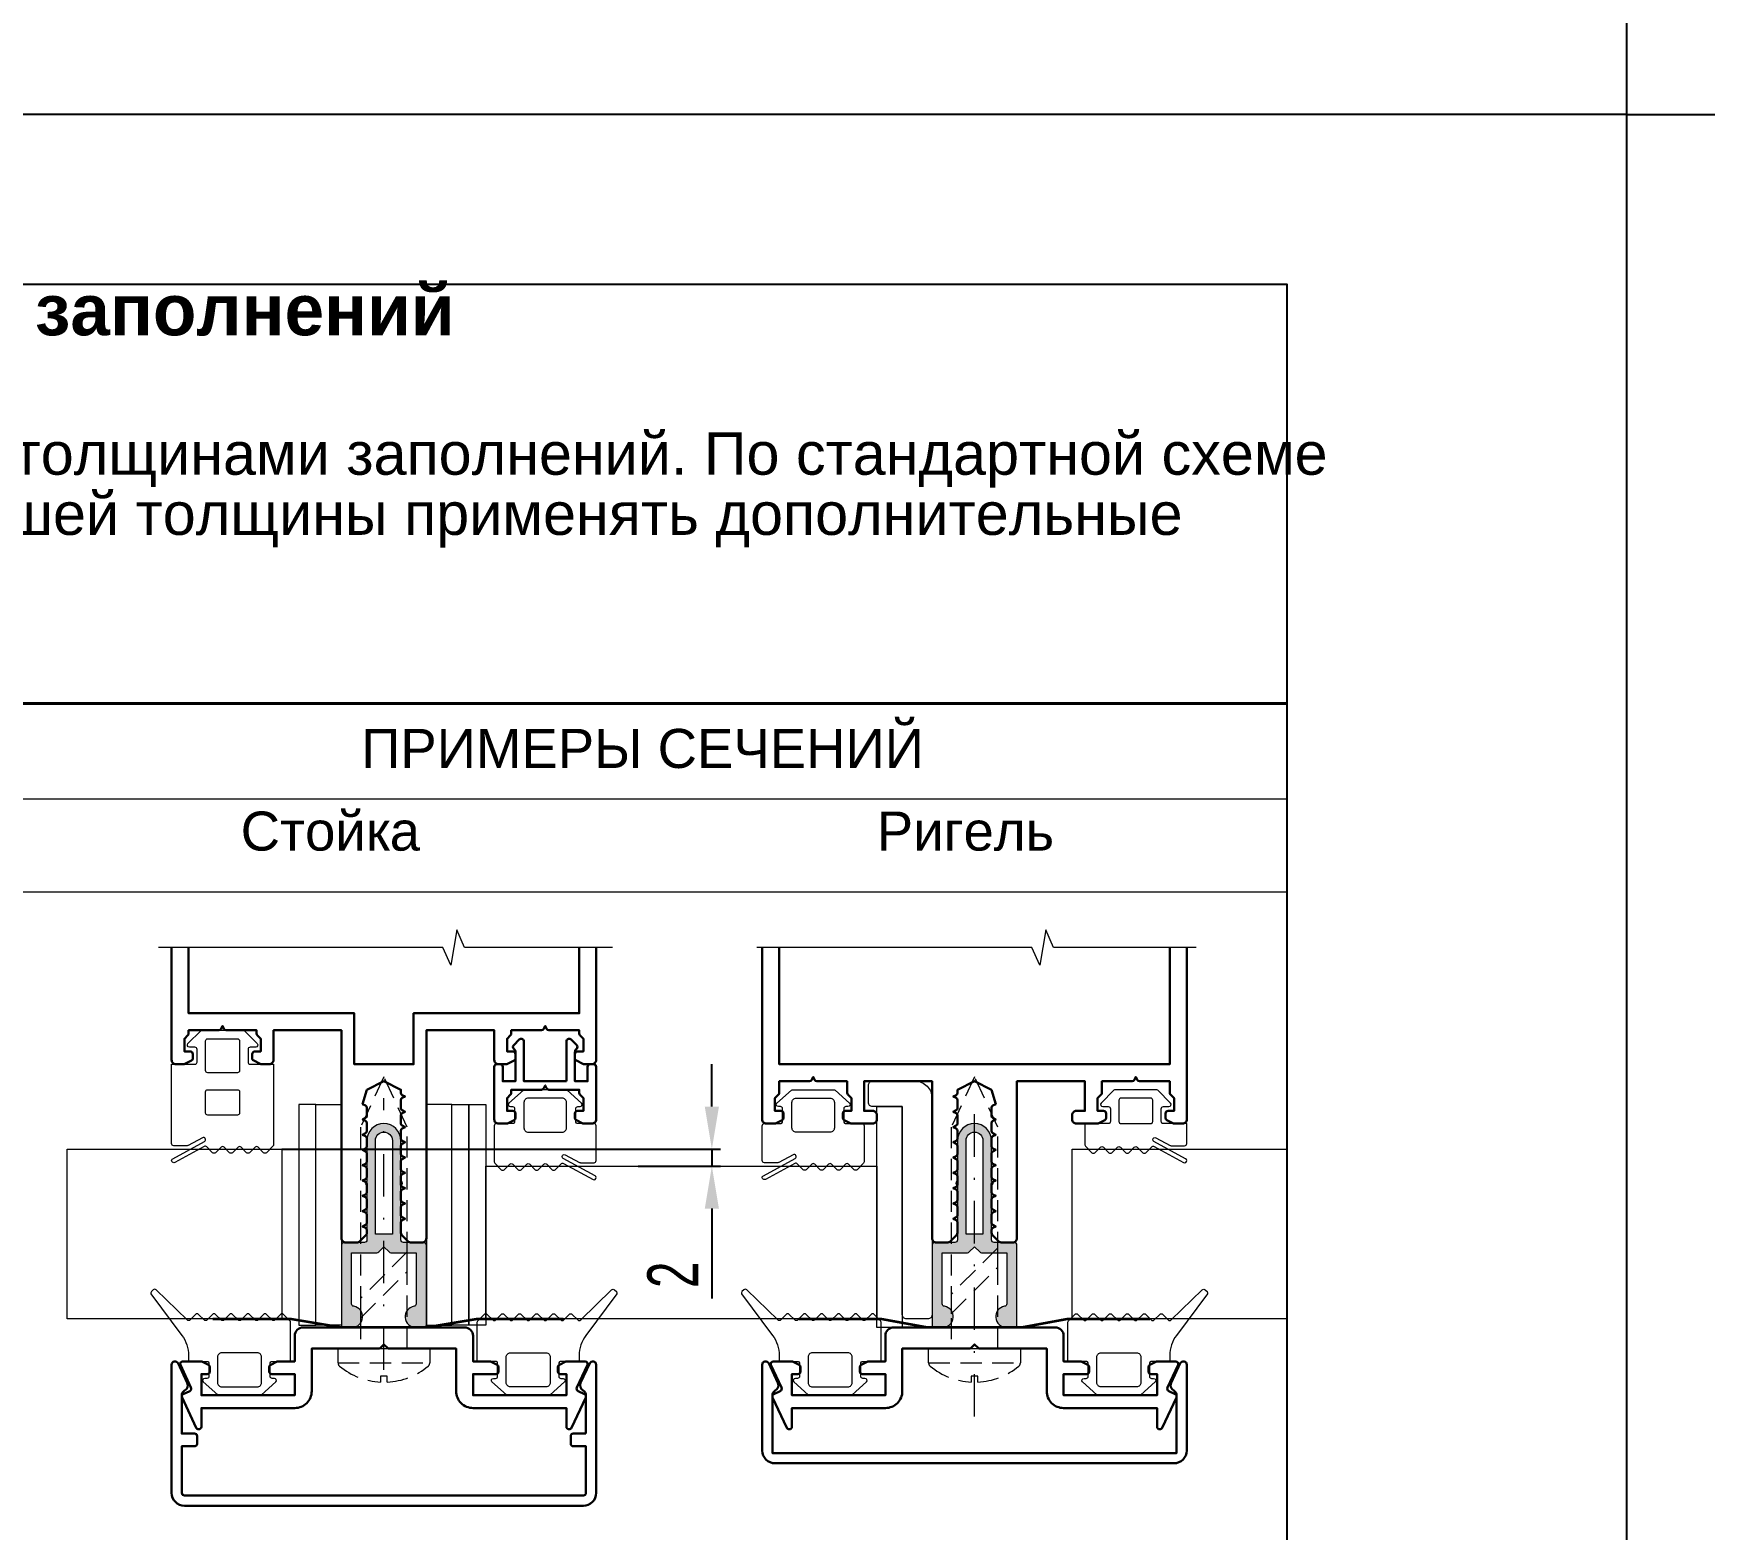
# Model space of a CAD drawing. Extents: x -37 to 8820, y -336 to 478.
# Drawn here: x 6626.2 to 6724.6, y 213.7 to 301.8 of the extents above; entities that cross this region are included whole.
import ezdxf

# ---------------------------------------------------------------- set-up
doc = ezdxf.new("R2010")
doc.units = 0
doc.header["$LTSCALE"] = 5
doc.linetypes.add('DASHDOT', pattern=[1, 0.5, -0.25, 0, -0.25])
doc.linetypes.add('HIDDEN', pattern=[0.375, 0.25, -0.125])
doc.layers.get('0').update_dxf_attribs({"linetype": 'CONTINUOUS', "lineweight": 30})
doc.layers.get('DEFPOINTS').update_dxf_attribs({"linetype": 'CONTINUOUS'})
for name, color, linetype, lineweight in [('1', 6, 'DASHDOT', 13), ('2', 3, 'HIDDEN', 13), ('Dimentions', 5, 'CONTINUOUS', 15), ('Glass', 5, 'CONTINUOUS', 20), ('Ал подклад', 7, 'CONTINUOUS', 20), ('Герлен', 7, 'CONTINUOUS', 60), ('Зигзаг', 1, 'CONTINUOUS', 15), ('Подкладки', 1, 'CONTINUOUS', 20), ('Рамки', 1, 'CONTINUOUS', 15), ('Текстовый', 7, 'CONTINUOUS', 9), ('Уплотнители', 1, 'CONTINUOUS', 20), ('Штриховка', 1, 'CONTINUOUS', 5)]:
    doc.layers.add(name, color=color, linetype=linetype, lineweight=lineweight)
doc.layers.add('Скрытые', color=14, linetype='CONTINUOUS', plot=False)
doc.styles.add('3', font='RUSS.SHX', dxfattribs={"width": 0.7, "height": 3})
doc.styles.add('Каталожный', font='arial.ttf', dxfattribs={"height": 2.5})
doc.dimstyles.new('MX1_6', dxfattribs={"dimtxt": 3, "dimasz": 2.5, "dimexe": 0.5, "dimexo": 0, "dimgap": 0.8, "dimtad": 1, "dimlfac": 1.6, "dimdsep": 46, "dimtxsty": '3', "dimcen": 0, "dimclrd": 256, "dimclre": 256, "dimclrt": 256, "dimaunit": 1, "dimadec": 0, "dimazin": 0, "dimtfac": 1, "dimtmove": 0, "dimatfit": 1, "dimfxl": 1, "dimtvp": 1, "dimtolj": 1, "dimtzin": 0, "dimarcsym": 0})

# ---------------------------------------------------------------- blocks, each defined once
blk = doc.blocks.new('*D1197')
at = {"layer": 'DEFPOINTS', "color": 0, "linetype": 'Continuous', "transparency": 16777216}
for p in [(6640.812, 236.075), (6661.783, 235.075), (6666.125, 235.075)]:
    blk.add_point(p, dxfattribs=at)
at = {"layer": 'Dimentions', "linetype": 'Continuous', "lineweight": -2, "transparency": 16777216}
for p, q in [((6666.125, 238.575), (6666.125, 241.075)), ((6640.812, 236.075), (6666.625, 236.075)), ((6666.125, 236.075), (6666.125, 235.075)), ((6661.783, 235.075), (6666.625, 235.075)), ((6666.125, 232.575), (6666.125, 227.275))]:
    blk.add_line(p, q, dxfattribs=at)
at = {"layer": 'Dimentions', "linetype": 'Continuous', "transparency": 16777216}
for points in [[(6665.709, 238.575), (6666.542, 238.575), (6666.125, 236.075)], [(6665.709, 232.575), (6666.542, 232.575), (6666.125, 235.075)]]:
    blk.add_solid(points, dxfattribs=at)
at = {"layer": 'Dimentions', "linetype": 'Continuous', "transparency": 16777216, "insert": (6663.825, 228.675), "char_height": 3, "attachment_point": 5, "rotation": 90, "style": '3'}
blk.add_mtext('\\A1;2', dxfattribs=at)

msp = doc.modelspace()

# ---------------------------------------------------------------- hatches: boundary and pattern name
at = {"layer": 'Штриховка'}
h = msp.add_hatch(color=256, dxfattribs=at)
h.dxf.hatch_style = 1
edge = h.paths.add_edge_path()
edge.add_arc((6648.6869, 226.2003), 0.625, 99.281799, 270)
edge.add_line((6648.6869, 225.5753), (6649.1619, 225.5753))
edge.add_arc((6649.1619, 225.7253), 0.15, 270, 360)
edge.add_line((6649.3119, 225.7253), (6649.3119, 230.4253))
edge.add_arc((6649.1619, 230.4253), 0.15, 0, 90)
edge.add_line((6649.1619, 230.5753), (6647.9619, 230.5753))
edge.add_arc((6647.9619, 230.7253), 0.15, 180, 270, ccw=False)
edge.add_line((6647.8119, 230.7253), (6647.8119, 233.9753))
edge.add_arc((6647.8119, 234.0753), 0.1, 270, 450)
edge.add_line((6647.8119, 234.1753), (6647.8119, 236.5753))
edge.add_arc((6646.8119, 236.5753), 1, 0, 180)
edge.add_line((6645.8119, 236.5753), (6645.8119, 234.1753))
edge.add_arc((6645.8119, 234.0753), 0.1, 90, 270)
edge.add_line((6645.8119, 233.9753), (6645.8119, 230.7253))
edge.add_arc((6645.6619, 230.7253), 0.15, -90, 0, ccw=False)
edge.add_line((6645.6619, 230.5753), (6644.4619, 230.5753))
edge.add_arc((6644.4619, 230.4253), 0.15, 90, 180)
edge.add_line((6644.3119, 230.4253), (6644.3119, 225.7253))
edge.add_arc((6644.4619, 225.7253), 0.15, 180, 270)
edge.add_line((6644.4619, 225.5753), (6644.9369, 225.5753))
edge.add_arc((6644.9369, 226.2003), 0.625, 270, 440.718201)
edge.add_arc((6645.0619, 226.9652), 0.15, 180, 260.718201, ccw=False)
edge.add_line((6644.9119, 226.9652), (6644.9119, 229.9753))
edge.add_line((6644.9119, 229.9753), (6646.3998, 229.9753))
edge.add_arc((6646.3998, 230.1253), 0.15, 270, 315)
edge.add_line((6646.5059, 230.0193), (6646.8119, 230.3253))
edge.add_line((6646.8119, 230.3253), (6647.118, 230.0193))
edge.add_arc((6647.2241, 230.1253), 0.15, 225, 270)
edge.add_line((6647.2241, 229.9753), (6648.7119, 229.9753))
edge.add_line((6648.7119, 229.9753), (6648.7119, 226.9652))
edge.add_arc((6648.5619, 226.9652), 0.15, -80.718201, 0, ccw=False)
edge = h.paths.add_edge_path(flags=16)
edge.add_line((6646.3119, 231.0753), (6646.3119, 236.5753))
edge.add_arc((6646.8119, 236.5753), 0.5, 0, 180, ccw=False)
edge.add_line((6647.3119, 236.5753), (6647.3119, 231.0753))
edge.add_line((6647.3119, 231.0753), (6646.3119, 231.0753))
h = msp.add_hatch(color=256, dxfattribs=at)
h.dxf.hatch_style = 1
edge = h.paths.add_edge_path(flags=16)
edge.add_line((6681.0919, 231.0753), (6681.0919, 236.5753))
edge.add_arc((6681.5919, 236.5753), 0.5, 0, 180, ccw=False)
edge.add_line((6682.0919, 236.5753), (6682.0919, 231.0753))
edge.add_line((6682.0919, 231.0753), (6681.0919, 231.0753))
edge = h.paths.add_edge_path()
edge.add_arc((6683.4669, 226.2003), 0.625, 99.281799, 270)
edge.add_line((6683.4669, 225.5753), (6683.9419, 225.5753))
edge.add_arc((6683.9419, 225.7253), 0.15, 270, 360)
edge.add_line((6684.0919, 225.7253), (6684.0919, 230.4253))
edge.add_arc((6683.9419, 230.4253), 0.15, 360, 450)
edge.add_line((6683.9419, 230.5753), (6682.7419, 230.5753))
edge.add_arc((6682.7419, 230.7253), 0.15, 180, 270, ccw=False)
edge.add_line((6682.5919, 230.7253), (6682.5919, 233.9753))
edge.add_arc((6682.5919, 234.0753), 0.1, 270, 450)
edge.add_line((6682.5919, 234.1753), (6682.5919, 236.5753))
edge.add_arc((6681.5919, 236.5753), 1, 0, 180)
edge.add_line((6680.5919, 236.5753), (6680.5919, 234.1753))
edge.add_arc((6680.5919, 234.0753), 0.1, 90, 270)
edge.add_line((6680.5919, 233.9753), (6680.5919, 230.7253))
edge.add_arc((6680.4419, 230.7253), 0.15, -90, 0, ccw=False)
edge.add_line((6680.4419, 230.5753), (6679.2419, 230.5753))
edge.add_arc((6679.2419, 230.4253), 0.15, 90, 180)
edge.add_line((6679.0919, 230.4253), (6679.0919, 225.7253))
edge.add_arc((6679.2419, 225.7253), 0.15, 180, 270)
edge.add_line((6679.2419, 225.5753), (6679.7169, 225.5753))
edge.add_arc((6679.7169, 226.2003), 0.625, 270, 440.718201)
edge.add_arc((6679.8419, 226.9652), 0.15, 180, 260.718201, ccw=False)
edge.add_line((6679.6919, 226.9652), (6679.6919, 229.9753))
edge.add_line((6679.6919, 229.9753), (6681.1798, 229.9753))
edge.add_arc((6681.1798, 230.1253), 0.15, 270, 315)
edge.add_line((6681.2858, 230.0193), (6681.5919, 230.3253))
edge.add_line((6681.5919, 230.3253), (6681.898, 230.0193))
edge.add_arc((6682.004, 230.1253), 0.15, 225, 270)
edge.add_line((6682.004, 229.9753), (6683.4919, 229.9753))
edge.add_line((6683.4919, 229.9753), (6683.4919, 226.9652))
edge.add_arc((6683.3419, 226.9652), 0.15, -80.718201, 0, ccw=False)

# ---------------------------------------------------------------- linework, layer by layer
for points in [[(6634.3119, 247.9399), (6634.3119, 241.3253, 0.4142136), (6634.5619, 241.0753), (6635.0265, 241.0753, 0.1164338), (6635.0936, 241.0912), (6635.479, 241.2839, 0.284079), (6635.5619, 241.418), (6635.5619, 241.6753, 0.4142136), (6635.4119, 241.8253), (6635.0619, 241.8253), (6635.0619, 242.5753), (6635.268, 242.7814, 0.1989124), (6635.3119, 242.8875), (6635.3119, 243.0753), (6637.0942, 243.0753, 0.284079), (6637.2284, 243.1582), (6637.3119, 243.3253), (6637.3955, 243.1582, 0.284079), (6637.5296, 243.0753), (6639.3119, 243.0753), (6639.3119, 242.8875, 0.1989124), (6639.3559, 242.7814), (6639.5619, 242.5753), (6639.5619, 241.8253), (6639.2119, 241.8253, 0.4142136), (6639.0619, 241.6753), (6639.0619, 241.418, 0.284079), (6639.1448, 241.2839), (6639.5303, 241.0912, 0.1164338), (6639.5973, 241.0753), (6640.0619, 241.0753, 0.4142136), (6640.3119, 241.3253), (6640.3119, 243.0753), (6644.3119, 243.0753), (6644.3119, 230.8253, 0.4142136), (6644.5619, 230.5753), (6645.2498, 230.5753, 0.1989124), (6645.3559, 230.6193), (6645.768, 231.0314, 0.1989124), (6645.8119, 231.1375), (6645.8119, 231.3076, 0.284079), (6645.729, 231.4418), (6645.5619, 231.5253), (6645.729, 231.6089, 0.284079), (6645.8119, 231.743), (6645.8119, 232.2076, 0.284079), (6645.729, 232.3418), (6645.5619, 232.4253), (6645.729, 232.5089, 0.284079), (6645.8119, 232.643), (6645.8119, 233.1076, 0.284079), (6645.729, 233.2418), (6645.5619, 233.3253), (6645.729, 233.4089, 0.284079), (6645.8119, 233.543), (6645.8119, 234.0076, 0.284079), (6645.729, 234.1418), (6645.5619, 234.2253), (6645.729, 234.3089, 0.284079), (6645.8119, 234.443), (6645.8119, 234.9076, 0.284079), (6645.729, 235.0418), (6645.5619, 235.1253), (6645.729, 235.2089, 0.284079), (6645.8119, 235.343), (6645.8119, 235.8076, 0.284079), (6645.729, 235.9418), (6645.5619, 236.0253), (6645.729, 236.1089, 0.284079), (6645.8119, 236.243), (6645.8119, 236.7076, 0.284079), (6645.729, 236.8418), (6645.5619, 236.9253), (6645.729, 237.0089, 0.284079), (6645.8119, 237.143), (6645.8119, 237.6076, 0.284079), (6645.729, 237.7418), (6645.5619, 237.8253), (6645.729, 237.9089, 0.284079), (6645.8119, 238.043), (6645.8119, 238.5076, 0.284079), (6645.729, 238.6418), (6645.5619, 238.7253), (6645.8119, 239.5753), (6646.8119, 240.0753), (6647.8119, 239.5753), (6647.8119, 239.393, 0.284079), (6647.8948, 239.2589), (6648.0619, 239.1753), (6647.8948, 239.0918, 0.284079), (6647.8119, 238.9576), (6647.8119, 238.493, 0.284079), (6647.8948, 238.3589), (6648.0619, 238.2753), (6647.8948, 238.1918, 0.284079), (6647.8119, 238.0576), (6647.8119, 237.593, 0.284079), (6647.8948, 237.4589), (6648.0619, 237.3753), (6647.8948, 237.2918, 0.284079), (6647.8119, 237.1576), (6647.8119, 236.693, 0.284079), (6647.8948, 236.5589), (6648.0619, 236.4753), (6647.8948, 236.3918, 0.284079), (6647.8119, 236.2576), (6647.8119, 235.793, 0.284079), (6647.8948, 235.6589), (6648.0619, 235.5753), (6647.8948, 235.4918, 0.284079), (6647.8119, 235.3576), (6647.8119, 234.893, 0.284079), (6647.8948, 234.7589), (6648.0619, 234.6753), (6647.8948, 234.5918, 0.284079), (6647.8119, 234.4576), (6647.8119, 233.993, 0.284079), (6647.8948, 233.8589), (6648.0619, 233.7753), (6647.8948, 233.6918, 0.284079), (6647.8119, 233.5576), (6647.8119, 233.093, 0.284079), (6647.8948, 232.9589), (6648.0619, 232.8753), (6647.8948, 232.7918, 0.284079), (6647.8119, 232.6576), (6647.8119, 232.193, 0.284079), (6647.8948, 232.0589), (6648.0619, 231.9753), (6647.8948, 231.8918, 0.284079), (6647.8119, 231.7576), (6647.8119, 231.1375, 0.1989124), (6647.8559, 231.0314), (6648.268, 230.6193, 0.1989124), (6648.3741, 230.5753), (6649.0619, 230.5753, 0.4142136), (6649.3119, 230.8253), (6649.3119, 243.0753), (6653.3119, 243.0753), (6653.3119, 241.3253, 0.4142136), (6653.5619, 241.0753), (6654.0265, 241.0753, 0.1164338), (6654.0936, 241.0912), (6654.479, 241.2839, 0.284079), (6654.5619, 241.418), (6654.5619, 241.6753, 0.4142136), (6654.4119, 241.8253), (6654.0619, 241.8253), (6654.0619, 242.5753), (6654.268, 242.7814, 0.1989124), (6654.3119, 242.8875), (6654.3119, 243.0753), (6656.0942, 243.0753, 0.284079), (6656.2284, 243.1582), (6656.3119, 243.3253), (6656.3955, 243.1582, 0.284079), (6656.5296, 243.0753), (6658.3119, 243.0753), (6658.3119, 242.8875, 0.1989124), (6658.3559, 242.7814), (6658.5619, 242.5753), (6658.5619, 241.8253), (6658.2119, 241.8253, 0.4142136), (6658.0619, 241.6753), (6658.0619, 241.418, 0.284079), (6658.1448, 241.2839), (6658.5303, 241.0912, 0.1164338), (6658.5973, 241.0753), (6659.0619, 241.0753, 0.4142136), (6659.3119, 241.3253), (6659.3119, 247.9399)], [(6694.0919, 247.9399), (6694.0919, 237.8253, -0.4142136), (6693.8419, 237.5753), (6693.3773, 237.5753, -0.1164338), (6693.3102, 237.5912), (6692.9248, 237.7839, -0.284079), (6692.8419, 237.918), (6692.8419, 238.1753, -0.4142136), (6692.9919, 238.3253), (6693.3419, 238.3253), (6693.3419, 239.0753), (6693.1358, 239.2814, -0.1989124), (6693.0919, 239.3875), (6693.0919, 240.0753), (6691.3096, 240.0753, -0.284079), (6691.1754, 240.1582), (6691.0919, 240.3253), (6691.0084, 240.1582, -0.284079), (6690.8742, 240.0753), (6689.0919, 240.0753), (6689.0919, 239.3875, -0.1989124), (6689.048, 239.2814), (6688.8419, 239.0753), (6688.8419, 238.3253), (6689.1919, 238.3253, -0.4142136), (6689.3419, 238.1753), (6689.3419, 237.918, -0.284079), (6689.259, 237.7839), (6688.8736, 237.5912, -0.1164338), (6688.8065, 237.5753), (6687.5919, 237.5753, -0.4142136), (6687.3419, 237.8253), (6687.3419, 238.0753, -0.4142136), (6687.5919, 238.3253), (6688.0919, 238.3253), (6688.0919, 240.0753), (6684.0919, 240.0753), (6684.0919, 230.8253, -0.4142136), (6683.8419, 230.5753), (6683.154, 230.5753, -0.1989124), (6683.048, 230.6193), (6682.6358, 231.0314, -0.1989124), (6682.5919, 231.1375), (6682.5919, 231.3076, -0.284079), (6682.6748, 231.4418), (6682.8419, 231.5253), (6682.6748, 231.6089, -0.284079), (6682.5919, 231.743), (6682.5919, 232.2076, -0.284079), (6682.6748, 232.3418), (6682.8419, 232.4253), (6682.6748, 232.5089, -0.284079), (6682.5919, 232.643), (6682.5919, 233.1076, -0.284079), (6682.6748, 233.2418), (6682.8419, 233.3253), (6682.6748, 233.4089, -0.284079), (6682.5919, 233.543), (6682.5919, 234.0076, -0.284079), (6682.6748, 234.1418), (6682.8419, 234.2253), (6682.6748, 234.3089, -0.284079), (6682.5919, 234.443), (6682.5919, 234.9076, -0.284079), (6682.6748, 235.0418), (6682.8419, 235.1253), (6682.6748, 235.2089, -0.284079), (6682.5919, 235.343), (6682.5919, 235.8076, -0.284079), (6682.6748, 235.9418), (6682.8419, 236.0253), (6682.6748, 236.1089, -0.284079), (6682.5919, 236.243), (6682.5919, 236.7076, -0.284079), (6682.6748, 236.8418), (6682.8419, 236.9253), (6682.6748, 237.0089, -0.284079), (6682.5919, 237.143), (6682.5919, 237.6076, -0.284079), (6682.6748, 237.7418), (6682.8419, 237.8253), (6682.6748, 237.9089, -0.284079), (6682.5919, 238.043), (6682.5919, 238.5076, -0.284079), (6682.6748, 238.6418), (6682.8419, 238.7253), (6682.5919, 239.5753), (6681.5919, 240.0753), (6680.5919, 239.5753), (6680.5919, 239.393, -0.284079), (6680.509, 239.2589), (6680.3419, 239.1753), (6680.509, 239.0918, -0.284079), (6680.5919, 238.9576), (6680.5919, 238.493, -0.284079), (6680.509, 238.3589), (6680.3419, 238.2753), (6680.509, 238.1918, -0.284079), (6680.5919, 238.0576), (6680.5919, 237.593, -0.284079), (6680.509, 237.4589), (6680.3419, 237.3753), (6680.509, 237.2918, -0.284079), (6680.5919, 237.1576), (6680.5919, 236.693, -0.284079), (6680.509, 236.5589), (6680.3419, 236.4753), (6680.509, 236.3918, -0.284079), (6680.5919, 236.2576), (6680.5919, 235.793, -0.284079), (6680.509, 235.6589), (6680.3419, 235.5753), (6680.509, 235.4918, -0.284079), (6680.5919, 235.3576), (6680.5919, 234.893, -0.284079), (6680.509, 234.7589), (6680.3419, 234.6753), (6680.509, 234.5918, -0.284079), (6680.5919, 234.4576), (6680.5919, 233.993, -0.284079), (6680.509, 233.8589), (6680.3419, 233.7753), (6680.509, 233.6918, -0.284079), (6680.5919, 233.5576), (6680.5919, 233.093, -0.284079), (6680.509, 232.9589), (6680.3419, 232.8753), (6680.509, 232.7918, -0.284079), (6680.5919, 232.6576), (6680.5919, 232.193, -0.284079), (6680.509, 232.0589), (6680.3419, 231.9753), (6680.509, 231.8918, -0.284079), (6680.5919, 231.7576), (6680.5919, 231.1375, -0.1989124), (6680.548, 231.0314), (6680.1358, 230.6193, -0.1989124), (6680.0298, 230.5753), (6679.3419, 230.5753, -0.4142136), (6679.0919, 230.8253), (6679.0919, 240.0753), (6675.0919, 240.0753), (6675.0919, 238.3253), (6675.5919, 238.3253, -0.4142136), (6675.8419, 238.0753), (6675.8419, 237.8253, -0.4142136), (6675.5919, 237.5753), (6674.3773, 237.5753, -0.1164338), (6674.3102, 237.5912), (6673.9248, 237.7839, -0.284079), (6673.8419, 237.918), (6673.8419, 238.1753, -0.4142136), (6673.9919, 238.3253), (6674.3419, 238.3253), (6674.3419, 239.0753), (6674.1358, 239.2814, -0.1989124), (6674.0919, 239.3875), (6674.0919, 240.0753), (6672.3096, 240.0753, -0.284079), (6672.1754, 240.1582), (6672.0919, 240.3253), (6672.0084, 240.1582, -0.284079), (6671.8742, 240.0753), (6670.0919, 240.0753), (6670.0919, 239.3875, -0.1989124), (6670.048, 239.2814), (6669.8419, 239.0753), (6669.8419, 238.3253), (6670.1919, 238.3253, -0.4142136), (6670.3419, 238.1753), (6670.3419, 237.918, -0.284079), (6670.259, 237.7839), (6669.8736, 237.5912, -0.1164338), (6669.8065, 237.5753), (6669.3419, 237.5753, -0.4142136), (6669.0919, 237.8253), (6669.0919, 247.9399)]]:
    msp.add_lwpolyline(points, format="xyb")
for points in [[(6635.3119, 247.933), (6635.3119, 244.0753), (6645.0619, 244.0753), (6645.0619, 241.0753), (6648.5619, 241.0753), (6648.5619, 244.0753), (6658.3119, 244.0753), (6658.3119, 247.9399)], [(6693.0919, 247.9399), (6693.0919, 241.0753), (6670.0919, 241.0753), (6670.0919, 247.9399)]]:
    msp.add_lwpolyline(points)
for points in [[(6657.5619, 240.0753), (6657.5619, 242.4115, -0.6681786), (6657.8416, 242.5273), (6658.168, 242.2009, -0.4142136), (6658.168, 241.9888), (6658.1351, 241.956, 0.1989124), (6658.0619, 241.7792), (6658.0619, 240.0753), (6658.8119, 240.0753), (6658.8119, 240.9253, -0.4142136), (6658.9619, 241.0753), (6659.1619, 241.0753, -0.4142136), (6659.3119, 240.9253), (6659.3119, 240.9253), (6659.3119, 237.8253, -0.4142136), (6659.0619, 237.5753), (6658.5973, 237.5753, -0.1164338), (6658.5303, 237.5912), (6658.1448, 237.7839, -0.284079), (6658.0619, 237.918), (6658.0619, 238.1753, -0.4142136), (6658.2119, 238.3253), (6658.5619, 238.3253), (6658.5619, 239.0753), (6658.3559, 239.2814, -0.1989124), (6658.3119, 239.3875), (6658.3119, 239.5753), (6656.5296, 239.5753, -0.284079), (6656.3955, 239.6582), (6656.3119, 239.8253), (6656.2284, 239.6582, -0.284079), (6656.0942, 239.5753), (6654.3119, 239.5753), (6654.3119, 239.3875, -0.1989124), (6654.268, 239.2814), (6654.0619, 239.0753), (6654.0619, 238.3253), (6654.4119, 238.3253, -0.4142136), (6654.5619, 238.1753), (6654.5619, 237.918, -0.284079), (6654.479, 237.7839), (6654.0936, 237.5912, -0.1164338), (6654.0265, 237.5753), (6653.5619, 237.5753, -0.4142136), (6653.3119, 237.8253), (6653.3119, 240.9253), (6653.3119, 240.9253, -0.4142136), (6653.4619, 241.0753), (6653.6619, 241.0753, -0.4142136), (6653.8119, 240.9253), (6653.8119, 240.0753), (6654.5619, 240.0753), (6654.5619, 241.7792, 0.1989124), (6654.4887, 241.956), (6654.4559, 241.9888, -0.4142136), (6654.4559, 242.2009), (6654.7823, 242.5273, -0.6681786), (6655.0619, 242.4115), (6655.0619, 240.0753)], [(6634.926, 221.4522, -0.4142136), (6634.9985, 221.6515), (6635.376, 221.8275, 0.4142136), (6635.4485, 222.0269), (6634.826, 223.3619, -0.5486188), (6634.9619, 223.5753), (6636.0265, 223.5753, -0.1164338), (6636.0936, 223.5595), (6636.479, 223.3668, -0.284079), (6636.5619, 223.2326), (6636.5619, 222.9753, -0.4142136), (6636.4119, 222.8253), (6636.0619, 222.8253), (6636.0619, 221.5753), (6641.5619, 221.5753), (6641.5619, 222.8253), (6640.2119, 222.8253, -0.4142136), (6640.0619, 222.9753), (6640.0619, 223.2326, -0.284079), (6640.1448, 223.3668), (6640.5303, 223.5595, -0.1164338), (6640.5973, 223.5753), (6641.5619, 223.5753), (6641.5619, 225.0753, -0.4142136), (6642.0619, 225.5753), (6651.5619, 225.5753, -0.4142136), (6652.0619, 225.0753), (6652.0619, 223.5753), (6653.0265, 223.5753, -0.1164338), (6653.0936, 223.5595), (6653.479, 223.3668, -0.284079), (6653.5619, 223.2326), (6653.5619, 222.9753, -0.4142136), (6653.4119, 222.8253), (6652.0619, 222.8253), (6652.0619, 221.5753), (6657.5619, 221.5753), (6657.5619, 222.8253), (6657.2119, 222.8253, -0.4142136), (6657.0619, 222.9753), (6657.0619, 223.2326, -0.284079), (6657.1448, 223.3668), (6657.5303, 223.5595, -0.1164338), (6657.5973, 223.5753), (6658.6619, 223.5753, -0.5486188), (6658.7979, 223.3619), (6658.1753, 222.0269, 0.4142136), (6658.2479, 221.8275), (6658.6253, 221.6515, -0.4142136), (6658.6979, 221.4522), (6657.8631, 219.6619, -0.2914734), (6657.7271, 219.5753), (6657.7119, 219.5753, -0.4142136), (6657.5619, 219.7253), (6657.5619, 220.8253), (6652.0619, 220.8253, -0.4142136), (6651.0619, 221.8253), (6651.0619, 224.3253), (6647.1241, 224.3253, -0.1989124), (6647.018, 224.3693), (6646.8119, 224.5753), (6646.6059, 224.3693, -0.1989124), (6646.4998, 224.3253), (6642.5619, 224.3253), (6642.5619, 221.8253, -0.4142136), (6641.5619, 220.8253), (6636.0619, 220.8253), (6636.0619, 219.7253, -0.4142136), (6635.9119, 219.5753), (6635.8967, 219.5753, -0.2914734), (6635.7608, 219.6619)], [(6669.706, 221.4522, -0.4142136), (6669.7785, 221.6515), (6670.156, 221.8275, 0.4142136), (6670.2285, 222.0269), (6669.606, 223.3619, -0.5486188), (6669.7419, 223.5753), (6670.8065, 223.5753, -0.1164338), (6670.8736, 223.5595), (6671.259, 223.3668, -0.284079), (6671.3419, 223.2326), (6671.3419, 222.9753, -0.4142136), (6671.1919, 222.8253), (6670.8419, 222.8253), (6670.8419, 221.5753), (6676.3419, 221.5753), (6676.3419, 222.8253), (6674.9919, 222.8253, -0.4142136), (6674.8419, 222.9753), (6674.8419, 223.2326, -0.284079), (6674.9248, 223.3668), (6675.3102, 223.5595, -0.1164338), (6675.3773, 223.5753), (6676.3419, 223.5753), (6676.3419, 225.0753, -0.4142136), (6676.8419, 225.5753), (6686.3419, 225.5753, -0.4142136), (6686.8419, 225.0753), (6686.8419, 223.5753), (6687.8065, 223.5753, -0.1164338), (6687.8736, 223.5595), (6688.259, 223.3668, -0.284079), (6688.3419, 223.2326), (6688.3419, 222.9753, -0.4142136), (6688.1919, 222.8253), (6686.8419, 222.8253), (6686.8419, 221.5753), (6692.3419, 221.5753), (6692.3419, 222.8253), (6691.9919, 222.8253, -0.4142136), (6691.8419, 222.9753), (6691.8419, 223.2326, -0.284079), (6691.9248, 223.3668), (6692.3102, 223.5595, -0.1164338), (6692.3773, 223.5753), (6693.4419, 223.5753, -0.5486188), (6693.5778, 223.3619), (6692.9553, 222.0269, 0.4142136), (6693.0278, 221.8275), (6693.4053, 221.6515, -0.4142136), (6693.4778, 221.4522), (6692.643, 219.6619, -0.2914734), (6692.5071, 219.5753), (6692.4919, 219.5753, -0.4142136), (6692.3419, 219.7253), (6692.3419, 220.8253), (6686.8419, 220.8253, -0.4142136), (6685.8419, 221.8253), (6685.8419, 224.3253), (6681.904, 224.3253, -0.1989124), (6681.798, 224.3693), (6681.5919, 224.5753), (6681.3858, 224.3693, -0.1989124), (6681.2798, 224.3253), (6677.3419, 224.3253), (6677.3419, 221.8253, -0.4142136), (6676.3419, 220.8253), (6670.8419, 220.8253), (6670.8419, 219.7253, -0.4142136), (6670.6919, 219.5753), (6670.6767, 219.5753, -0.2914734), (6670.5408, 219.6619)], [(6658.7119, 219.3253), (6658.7119, 221.586, 0.2797393), (6658.5504, 221.8521, -0.4015594), (6658.3947, 222.3105), (6658.9307, 223.4598, -0.8025849), (6659.3119, 223.3753), (6659.3119, 215.8253, -0.4142136), (6658.5619, 215.0753), (6635.0619, 215.0753, -0.4142136), (6634.3119, 215.8253), (6634.3119, 223.3753, -0.8025849), (6634.6932, 223.4598), (6635.2291, 222.3105, -0.4015594), (6635.0735, 221.8521, 0.2797393), (6634.9119, 221.586), (6634.9119, 219.3253), (6635.6619, 219.3253, -0.4142136), (6635.8119, 219.1753), (6635.8119, 218.7253, -0.4142136), (6635.6619, 218.5753), (6634.9119, 218.5753), (6634.9119, 215.8253, 0.4142136), (6635.0619, 215.6753), (6658.5619, 215.6753, 0.4142136), (6658.7119, 215.8253), (6658.7119, 218.5753), (6657.9619, 218.5753, -0.4142136), (6657.8119, 218.7253), (6657.8119, 219.1753, -0.4142136), (6657.9619, 219.3253)], [(6693.3419, 217.5753), (6669.8419, 217.5753, -0.4142136), (6669.0919, 218.3253), (6669.0919, 223.3753, -0.8025849), (6669.4732, 223.4598), (6670.0091, 222.3105, -0.4015594), (6669.8534, 221.8521, 0.2797393), (6669.6919, 221.586), (6669.6919, 218.1753), (6693.4919, 218.1753), (6693.4919, 221.586, 0.2797393), (6693.3304, 221.8521, -0.4015594), (6693.1747, 222.3105), (6693.7106, 223.4598, -0.8025849), (6694.0919, 223.3753), (6694.0919, 218.3253, -0.4142136)]]:
    msp.add_lwpolyline(points, format="xyb", close=True)
at = {"layer": '1'}
for p, q in [((6681.5919, 220.3253), (6681.5919, 239.3253)), ((6646.8119, 223.0753), (6646.8119, 239.0753))]:
    msp.add_line(p, q, dxfattribs=at)
at = {"layer": '2'}
for p, q in [((6644.1119, 223.4805), (6649.5119, 223.4805)), ((6678.8919, 223.4805), (6684.2919, 223.4805))]:
    msp.add_line(p, q, dxfattribs=at)
for points in [[(6648.1869, 224.3253), (6648.1869, 237.3766), (6646.8119, 240.3253), (6645.4369, 237.3766), (6645.4369, 224.3253)], [(6682.9669, 224.3253), (6682.9669, 237.3766), (6681.5919, 240.3253), (6680.2169, 237.3766), (6680.2169, 224.3253)], [(6645.4369, 226.1251), (6648.1869, 228.8751), (6648.1869, 230.0209), (6645.4369, 227.2709)], [(6680.2169, 226.3751), (6682.9669, 229.1251), (6682.9669, 230.2709), (6680.2169, 227.5209)]]:
    msp.add_lwpolyline(points, close=True, dxfattribs=at)
for points in [[(6646.6154, 222.355, -0.1618489), (6644.2028, 223.2876, -0.2238875), (6644.1119, 223.4805), (6644.1119, 224.3253), (6649.5119, 224.3253), (6649.5119, 223.4805, -0.2238875), (6649.421, 223.2876, -0.1618489), (6647.0084, 222.355), (6647.0084, 222.7052), (6646.6154, 222.7052)], [(6681.3954, 222.355, -0.1618489), (6678.9828, 223.2876, -0.2238875), (6678.8919, 223.4805), (6678.8919, 224.3253), (6684.2919, 224.3253), (6684.2919, 223.4805, -0.2238875), (6684.201, 223.2876, -0.1618489), (6681.7884, 222.355), (6681.7884, 222.7052), (6681.3954, 222.7052)]]:
    msp.add_lwpolyline(points, format="xyb", close=True, dxfattribs=at)
at = {"layer": 'Dimentions'}
msp.add_lwpolyline([(6652.8119, 235.0753), (6675.8419, 235.0753), (6675.8419, 226.0753), (6652.8119, 226.0753)], close=True, dxfattribs=at)
at = {"layer": 'Glass'}
for points in [[(6628.1538, 236.0753), (6640.8119, 236.0753), (6640.8119, 226.0753), (6628.1538, 226.0753)], [(6687.3419, 236.0753), (6700, 236.0753), (6700, 226.0753), (6687.3419, 226.0753)]]:
    msp.add_lwpolyline(points, close=True, dxfattribs=at)
at = {"layer": 'Ал подклад'}
msp.add_lwpolyline([(6677.3419, 238.5753), (6675.5919, 238.5753, -0.4142136), (6675.3419, 238.8253), (6675.3419, 239.8253, -0.4142136), (6675.5919, 240.0753), (6678.0919, 240.0753, -0.4142136), (6679.0919, 239.0753), (6679.0919, 226.3253, -0.4142136), (6678.8419, 226.0753), (6677.5919, 226.0753, -0.4142136), (6677.3419, 226.3253)], format="xyb", close=True, dxfattribs=at)
at = {"layer": 'Герлен', "lineweight": 40}
msp.add_line((6535, 262.3157), (6700, 262.3157), dxfattribs=at)
at = {"layer": 'Герлен', "ltscale": 2, "const_width": 0.15}
for points in [[(6636.7238, 226.0753), (6641.3119, 226.0753), (6644.3119, 225.5753), (6649.3119, 225.5753), (6652.3119, 226.0753), (6657.3815, 226.0753)], [(6671.2324, 226.0753), (6676.0824, 226.0753), (6678.8151, 225.5753), (6684.3687, 225.5753), (6687.0824, 226.0753), (6691.9324, 226.0753)]]:
    msp.add_lwpolyline(points, dxfattribs=at)
at = {"layer": 'Зигзаг'}
for points in [[(6660.2766, 247.9399), (6651.566, 247.9399), (6651.1013, 248.9942), (6650.7528, 246.9041), (6650.2868, 247.9399), (6633.5299, 247.9399)], [(6694.6376, 247.9399), (6686.2534, 247.9399), (6685.7887, 248.9942), (6685.4402, 246.9041), (6684.9742, 247.9399), (6668.7765, 247.9399)]]:
    msp.add_lwpolyline(points, dxfattribs=at)
at = {"layer": 'Подкладки'}
for points in [[(6642.8119, 238.6987), (6641.8119, 238.6987), (6641.8119, 225.6987), (6642.8119, 225.6987)], [(6644.3119, 225.6987), (6642.8119, 225.6987), (6642.8119, 238.6987), (6644.3119, 238.6987)], [(6649.3119, 225.6987), (6650.8119, 225.6987), (6650.8119, 238.6987), (6649.3119, 238.6987)], [(6650.8119, 238.6987), (6651.8119, 238.6987), (6651.8119, 225.6987), (6650.8119, 225.6987)], [(6651.8119, 238.6987), (6652.8119, 238.6987), (6652.8119, 225.6987), (6651.8119, 225.6987)], [(6677.3419, 225.5753), (6675.8419, 225.5753), (6675.8419, 238.5753), (6677.3419, 238.5753)]]:
    msp.add_lwpolyline(points, close=True, dxfattribs=at)
at = {"layer": 'Рамки'}
for p, q in [((6548.1757, 256.7071), (6700, 256.7071)), ((6539.3573, 251.2288), (6700, 251.2288))]:
    msp.add_line(p, q, dxfattribs=at)
at = {"layer": 'Скрытые', "linetype": 'Continuous'}
msp.add_line((6720, 297), (6720, 477.801), dxfattribs=at)
for points in [[(6720, 297), (6510, 297), (6510, 0), (6720, 0)], [(6720, 297), (6930, 297), (6930, 0), (6720, 0)], [(6700, 10), (6700, 287), (6535, 287), (6535, 10)]]:
    msp.add_lwpolyline(points, close=True, dxfattribs=at)
at = {"layer": 'Уплотнители'}
for points in [[(6636.1273, 236.744), (6635.2913, 236.2904, -0.1249127), (6635.2317, 236.2753), (6634.4369, 236.2753, -0.4142136), (6634.3119, 236.4003), (6634.3119, 241.0753), (6635.6869, 241.0753, 0.4142136), (6635.8119, 241.2003), (6635.8119, 241.9503, 0.4142136), (6635.6869, 242.0753), (6635.3619, 242.0753, -0.6685867), (6635.2736, 242.2888), (6636.0253, 243.0388, -0.1986192), (6636.1136, 243.0753), (6638.5102, 243.0753, -0.1986192), (6638.5985, 243.0388), (6639.3502, 242.2888, -0.6685867), (6639.2619, 242.0753), (6638.9369, 242.0753, 0.4142136), (6638.8119, 241.9503), (6638.8119, 241.2003, 0.4142136), (6638.9369, 241.0753), (6640.3119, 241.0753), (6640.3119, 236.3271, -0.1989124), (6640.2753, 236.2387), (6639.9003, 235.8637, -0.4142136), (6639.7235, 235.8637), (6639.4003, 236.1869, 0.4142136), (6639.2235, 236.1869), (6638.9003, 235.8637, -0.4142136), (6638.7235, 235.8637), (6638.4003, 236.1869, 0.4142136), (6638.2235, 236.1869), (6637.9003, 235.8637, -0.4142136), (6637.7235, 235.8637), (6637.4003, 236.1869, 0.4142136), (6637.2235, 236.1869), (6636.9003, 235.8637, -0.4142136), (6636.7235, 235.8637), (6636.3779, 236.2093, 0.3320761), (6636.2299, 236.2308), (6634.4965, 235.2904, -1), (6634.3773, 235.5102), (6636.2465, 236.5243, 1)], [(6636.4369, 242.5753), (6638.1869, 242.5753, -0.4142136), (6638.3119, 242.4503), (6638.3119, 240.7003, -0.4142136), (6638.1869, 240.5753), (6636.4369, 240.5753, -0.4142136), (6636.3119, 240.7003), (6636.3119, 242.4503, -0.4142136)], [(6636.4369, 239.5753), (6638.1869, 239.5753, -0.4142136), (6638.3119, 239.4503), (6638.3119, 238.2003, -0.4142136), (6638.1869, 238.0753), (6636.4369, 238.0753, -0.4142136), (6636.3119, 238.2003), (6636.3119, 239.4503, -0.4142136)], [(6653.4369, 237.5753, 0.4142136), (6653.3119, 237.4503), (6653.3119, 235.3271, 0.1989124), (6653.3485, 235.2387), (6653.7235, 234.8637, 0.4142136), (6653.9003, 234.8637), (6654.2235, 235.1869, -0.4142136), (6654.4003, 235.1869), (6654.7235, 234.8637, 0.4142136), (6654.9003, 234.8637), (6655.2235, 235.1869, -0.4142136), (6655.4003, 235.1869), (6655.7235, 234.8637, 0.4142136), (6655.9003, 234.8637), (6656.2235, 235.1869, -0.4142136), (6656.4003, 235.1869), (6656.7235, 234.8637, 0.4142136), (6656.9003, 234.8637), (6657.2459, 235.2093, -0.3320761), (6657.3939, 235.2308), (6659.1273, 234.2904, 1), (6659.2465, 234.5102), (6657.3773, 235.5243, -1), (6657.4965, 235.744), (6658.3326, 235.2904, 0.1249127), (6658.3922, 235.2753), (6659.1869, 235.2753, 0.4142136), (6659.3119, 235.4003), (6659.3119, 237.4503, 0.4142136), (6659.1869, 237.5753), (6658.2369, 237.5753, -0.4142136), (6658.1119, 237.7003), (6658.1119, 238.4503, -0.4142136), (6658.2369, 238.5753), (6658.3619, 238.5753, 0.6685867), (6658.4502, 238.7888), (6657.5974, 239.5439, 0.1831846), (6657.5145, 239.5753), (6655.1093, 239.5753, 0.1831846), (6655.0264, 239.5439), (6654.1736, 238.7888, 0.6685867), (6654.2619, 238.5753), (6654.3869, 238.5753, -0.4142136), (6654.5119, 238.4503), (6654.5119, 237.7003, -0.4142136), (6654.3869, 237.5753)], [(6674.9669, 237.5753, -0.4142136), (6675.0919, 237.4503), (6675.0919, 235.3271, -0.1989124), (6675.0553, 235.2387), (6674.6803, 234.8637, -0.4142136), (6674.5035, 234.8637), (6674.1803, 235.1869, 0.4142136), (6674.0035, 235.1869), (6673.6803, 234.8637, -0.4142136), (6673.5035, 234.8637), (6673.1803, 235.1869, 0.4142136), (6673.0035, 235.1869), (6672.6803, 234.8637, -0.4142136), (6672.5035, 234.8637), (6672.1803, 235.1869, 0.4142136), (6672.0035, 235.1869), (6671.6803, 234.8637, -0.4142136), (6671.5035, 234.8637), (6671.1579, 235.2093, 0.3320761), (6671.0099, 235.2308), (6669.2765, 234.2904, -1), (6669.1573, 234.5102), (6671.0265, 235.5243, 1), (6670.9073, 235.744), (6670.0713, 235.2904, -0.1249127), (6670.0116, 235.2753), (6669.2169, 235.2753, -0.4142136), (6669.0919, 235.4003), (6669.0919, 237.4503, -0.4142136), (6669.2169, 237.5753), (6670.1669, 237.5753, 0.4142136), (6670.2919, 237.7003), (6670.2919, 238.4503, 0.4142136), (6670.1669, 238.5753), (6670.0419, 238.5753, -0.6685867), (6669.9536, 238.7888), (6670.8064, 239.5439, -0.1831846), (6670.8893, 239.5753), (6673.2945, 239.5753, -0.1831846), (6673.3774, 239.5439), (6674.2302, 238.7888, -0.6685867), (6674.1419, 238.5753), (6674.0169, 238.5753, 0.4142136), (6673.8919, 238.4503), (6673.8919, 237.7003, 0.4142136), (6674.0169, 237.5753)], [(6692.2765, 236.744), (6693.1125, 236.2904, 0.1249127), (6693.1722, 236.2753), (6693.9669, 236.2753, 0.4142136), (6694.0919, 236.4003), (6694.0919, 237.5753), (6692.7169, 237.5753, -0.4142136), (6692.5919, 237.7003), (6692.5919, 238.4503, -0.4142136), (6692.7169, 238.5753), (6693.0419, 238.5753, 0.6685867), (6693.1302, 238.7888), (6692.3785, 239.5388, 0.1986192), (6692.2902, 239.5753), (6689.8936, 239.5753, 0.1986192), (6689.8053, 239.5388), (6689.0536, 238.7888, 0.6685867), (6689.1419, 238.5753), (6689.4669, 238.5753, -0.4142136), (6689.5919, 238.4503), (6689.5919, 237.7003, -0.4142136), (6689.4669, 237.5753), (6688.0919, 237.5753), (6688.0919, 236.3271, 0.1989124), (6688.1285, 236.2387), (6688.5035, 235.8637, 0.4142136), (6688.6803, 235.8637), (6689.0035, 236.1869, -0.4142136), (6689.1803, 236.1869), (6689.5035, 235.8637, 0.4142136), (6689.6803, 235.8637), (6690.0035, 236.1869, -0.4142136), (6690.1803, 236.1869), (6690.5035, 235.8637, 0.4142136), (6690.6803, 235.8637), (6691.0035, 236.1869, -0.4142136), (6691.1803, 236.1869), (6691.5035, 235.8637, 0.4142136), (6691.6803, 235.8637), (6692.0259, 236.2093, -0.3320761), (6692.1739, 236.2308), (6693.9073, 235.2904, 1), (6694.0265, 235.5102), (6692.1573, 236.5243, -1)], [(6655.3119, 239.0753, 0.4142136), (6655.0619, 238.8253), (6655.0619, 237.3253, 0.4142136), (6655.3119, 237.0753), (6657.3119, 237.0753, 0.4142136), (6657.5619, 237.3253), (6657.5619, 238.8253, 0.4142136), (6657.3119, 239.0753)], [(6673.0919, 239.0753, -0.4142136), (6673.3419, 238.8253), (6673.3419, 237.3253, -0.4142136), (6673.0919, 237.0753), (6671.0919, 237.0753, -0.4142136), (6670.8419, 237.3253), (6670.8419, 238.8253, -0.4142136), (6671.0919, 239.0753)], [(6691.9669, 239.0753), (6690.2169, 239.0753, 0.4142136), (6690.0919, 238.9503), (6690.0919, 237.7003, 0.4142136), (6690.2169, 237.5753), (6691.9669, 237.5753, 0.4142136), (6692.0919, 237.7003), (6692.0919, 238.9503, 0.4142136)], [(6648.5861, 226.8171, 0.9221128), (6648.6869, 225.5753), (6649.1619, 225.5753, 0.4142136), (6649.3119, 225.7253), (6649.3119, 230.4253, 0.4142136), (6649.1619, 230.5753), (6647.9619, 230.5753, -0.4142136), (6647.8119, 230.7253), (6647.8119, 233.9753, 1), (6647.8119, 234.1753), (6647.8119, 236.5753, 1), (6645.8119, 236.5753), (6645.8119, 234.1753, 1), (6645.8119, 233.9753), (6645.8119, 230.7253, -0.4142136), (6645.6619, 230.5753), (6644.4619, 230.5753, 0.4142136), (6644.3119, 230.4253), (6644.3119, 225.7253, 0.4142136), (6644.4619, 225.5753), (6644.9369, 225.5753, 0.9221128), (6645.0377, 226.8171, -0.3675232), (6644.9119, 226.9652), (6644.9119, 229.9753), (6646.3998, 229.9753, 0.1989124), (6646.5059, 230.0193), (6646.8119, 230.3253), (6647.118, 230.0193, 0.1989124), (6647.2241, 229.9753), (6648.7119, 229.9753), (6648.7119, 226.9652, -0.3675232)], [(6683.3661, 226.8171, 0.9221128), (6683.4669, 225.5753), (6683.9419, 225.5753, 0.4142136), (6684.0919, 225.7253), (6684.0919, 230.4253, 0.4142136), (6683.9419, 230.5753), (6682.7419, 230.5753, -0.4142136), (6682.5919, 230.7253), (6682.5919, 233.9753, 1), (6682.5919, 234.1753), (6682.5919, 236.5753, 1), (6680.5919, 236.5753), (6680.5919, 234.1753, 1), (6680.5919, 233.9753), (6680.5919, 230.7253, -0.4142136), (6680.4419, 230.5753), (6679.2419, 230.5753, 0.4142136), (6679.0919, 230.4253), (6679.0919, 225.7253, 0.4142136), (6679.2419, 225.5753), (6679.7169, 225.5753, 0.9221128), (6679.8177, 226.8171, -0.3675232), (6679.6919, 226.9652), (6679.6919, 229.9753), (6681.1798, 229.9753, 0.1989124), (6681.2858, 230.0193), (6681.5919, 230.3253), (6681.898, 230.0193, 0.1989124), (6682.004, 229.9753), (6683.4919, 229.9753), (6683.4919, 226.9652, -0.3675232)], [(6646.3119, 231.0753), (6646.3119, 236.5753, -1), (6647.3119, 236.5753), (6647.3119, 231.0753)], [(6681.0919, 231.0753), (6681.0919, 236.5753, -1), (6682.0919, 236.5753), (6682.0919, 231.0753)], [(6640.2369, 222.5753, -0.4142136), (6640.1119, 222.7003), (6640.1119, 223.4503, -0.4142136), (6640.2369, 223.5753), (6641.3119, 223.5753), (6641.3119, 225.8857, 0.1989124), (6641.2826, 225.9564), (6640.9003, 226.3387, 0.4142136), (6640.7235, 226.3387), (6640.4003, 226.0155, -0.4142136), (6640.2235, 226.0155), (6639.9003, 226.3387, 0.4142136), (6639.7235, 226.3387), (6639.4003, 226.0155, -0.4142136), (6639.2235, 226.0155), (6638.9003, 226.3387, 0.4142136), (6638.7235, 226.3387), (6638.4003, 226.0155, -0.4142136), (6638.2235, 226.0155), (6637.9003, 226.3387, 0.4142136), (6637.7235, 226.3387), (6637.4003, 226.0155, -0.4142136), (6637.2235, 226.0155), (6636.9003, 226.3387, 0.4142136), (6636.7235, 226.3387), (6636.4003, 226.0155, -0.4142136), (6636.2235, 226.0155), (6635.9003, 226.3387, 0.4142136), (6635.7235, 226.3387), (6635.4003, 226.0155, -0.4142136), (6635.2235, 226.0155), (6633.4003, 227.7869, 0.4142136), (6633.2235, 227.7869), (6633.1185, 227.6819, 0.2925382), (6633.0896, 227.5503), (6634.9142, 225.1077, -0.1617878), (6635.3119, 223.9108), (6635.3119, 223.5753), (6636.3869, 223.5753, -0.4142136), (6636.5119, 223.4503), (6636.5119, 222.7003, -0.4142136), (6636.3869, 222.5753), (6636.2619, 222.5753, 0.6685867), (6636.1736, 222.3618), (6637.0253, 221.6118, 0.1986192), (6637.1136, 221.5753), (6639.5102, 221.5753, 0.1986192), (6639.5985, 221.6118), (6640.4502, 222.3618, 0.6685867), (6640.3619, 222.5753)], [(6653.3869, 222.5753, 0.4142136), (6653.5119, 222.7003), (6653.5119, 223.4503, 0.4142136), (6653.3869, 223.5753), (6652.3119, 223.5753), (6652.3119, 225.8857, -0.1989124), (6652.3412, 225.9564), (6652.7235, 226.3387, -0.4142136), (6652.9003, 226.3387), (6653.2235, 226.0155, 0.4142136), (6653.4003, 226.0155), (6653.7235, 226.3387, -0.4142136), (6653.9003, 226.3387), (6654.2235, 226.0155, 0.4142136), (6654.4003, 226.0155), (6654.7235, 226.3387, -0.4142136), (6654.9003, 226.3387), (6655.2235, 226.0155, 0.4142136), (6655.4003, 226.0155), (6655.7235, 226.3387, -0.4142136), (6655.9003, 226.3387), (6656.2235, 226.0155, 0.4142136), (6656.4003, 226.0155), (6656.7235, 226.3387, -0.4142136), (6656.9003, 226.3387), (6657.2235, 226.0155, 0.4142136), (6657.4003, 226.0155), (6657.7235, 226.3387, -0.4142136), (6657.9003, 226.3387), (6658.2235, 226.0155, 0.4142136), (6658.4003, 226.0155), (6660.2235, 227.7869, -0.4142136), (6660.4003, 227.7869), (6660.5054, 227.6819, -0.2925382), (6660.5343, 227.5503), (6658.7096, 225.1077, 0.1617878), (6658.3119, 223.9108), (6658.3119, 223.5753), (6657.2369, 223.5753, 0.4142136), (6657.1119, 223.4503), (6657.1119, 222.7003, 0.4142136), (6657.2369, 222.5753), (6657.3619, 222.5753, -0.6685867), (6657.4502, 222.3618), (6656.5985, 221.6118, -0.1986192), (6656.5102, 221.5753), (6654.1136, 221.5753, -0.1986192), (6654.0253, 221.6118), (6653.1736, 222.3618, -0.6685867), (6653.2619, 222.5753)], [(6675.0169, 222.5753, -0.4142136), (6674.8919, 222.7003), (6674.8919, 223.4503, -0.4142136), (6675.0169, 223.5753), (6676.0919, 223.5753), (6676.0919, 225.8857, 0.1989124), (6676.0626, 225.9564), (6675.6803, 226.3387, 0.4142136), (6675.5035, 226.3387), (6675.1803, 226.0155, -0.4142136), (6675.0035, 226.0155), (6674.6803, 226.3387, 0.4142136), (6674.5035, 226.3387), (6674.1803, 226.0155, -0.4142136), (6674.0035, 226.0155), (6673.6803, 226.3387, 0.4142136), (6673.5035, 226.3387), (6673.1803, 226.0155, -0.4142136), (6673.0035, 226.0155), (6672.6803, 226.3387, 0.4142136), (6672.5035, 226.3387), (6672.1803, 226.0155, -0.4142136), (6672.0035, 226.0155), (6671.6803, 226.3387, 0.4142136), (6671.5035, 226.3387), (6671.1803, 226.0155, -0.4142136), (6671.0035, 226.0155), (6670.6803, 226.3387, 0.4142136), (6670.5035, 226.3387), (6670.1803, 226.0155, -0.4142136), (6670.0035, 226.0155), (6668.1803, 227.7869, 0.4142136), (6668.0035, 227.7869), (6667.8985, 227.6819, 0.2925382), (6667.8695, 227.5503), (6669.6942, 225.1077, -0.1617878), (6670.0919, 223.9108), (6670.0919, 223.5753), (6671.1669, 223.5753, -0.4142136), (6671.2919, 223.4503), (6671.2919, 222.7003, -0.4142136), (6671.1669, 222.5753), (6671.0419, 222.5753, 0.6685867), (6670.9536, 222.3618), (6671.8053, 221.6118, 0.1986192), (6671.8936, 221.5753), (6674.2902, 221.5753, 0.1986192), (6674.3785, 221.6118), (6675.2302, 222.3618, 0.6685867), (6675.1419, 222.5753)], [(6688.1669, 222.5753, 0.4142136), (6688.2919, 222.7003), (6688.2919, 223.4503, 0.4142136), (6688.1669, 223.5753), (6687.0919, 223.5753), (6687.0919, 225.8857, -0.1989124), (6687.1212, 225.9564), (6687.5035, 226.3387, -0.4142136), (6687.6803, 226.3387), (6688.0035, 226.0155, 0.4142136), (6688.1803, 226.0155), (6688.5035, 226.3387, -0.4142136), (6688.6803, 226.3387), (6689.0035, 226.0155, 0.4142136), (6689.1803, 226.0155), (6689.5035, 226.3387, -0.4142136), (6689.6803, 226.3387), (6690.0035, 226.0155, 0.4142136), (6690.1803, 226.0155), (6690.5035, 226.3387, -0.4142136), (6690.6803, 226.3387), (6691.0035, 226.0155, 0.4142136), (6691.1803, 226.0155), (6691.5035, 226.3387, -0.4142136), (6691.6803, 226.3387), (6692.0035, 226.0155, 0.4142136), (6692.1803, 226.0155), (6692.5035, 226.3387, -0.4142136), (6692.6803, 226.3387), (6693.0035, 226.0155, 0.4142136), (6693.1803, 226.0155), (6695.0035, 227.7869, -0.4142136), (6695.1803, 227.7869), (6695.2853, 227.6819, -0.2925382), (6695.3143, 227.5503), (6693.4896, 225.1077, 0.1617878), (6693.0919, 223.9108), (6693.0919, 223.5753), (6692.0169, 223.5753, 0.4142136), (6691.8919, 223.4503), (6691.8919, 222.7003, 0.4142136), (6692.0169, 222.5753), (6692.1419, 222.5753, -0.6685867), (6692.2302, 222.3618), (6691.3785, 221.6118, -0.1986192), (6691.2902, 221.5753), (6688.8936, 221.5753, -0.1986192), (6688.8053, 221.6118), (6687.9536, 222.3618, -0.6685867), (6688.0419, 222.5753)], [(6637.2619, 222.0753), (6639.3619, 222.0753, 0.4142136), (6639.6119, 222.3253), (6639.6119, 223.8253, 0.4142136), (6639.3619, 224.0753), (6637.2619, 224.0753, 0.4142136), (6637.0119, 223.8253), (6637.0119, 222.3253, 0.4142136)], [(6656.3619, 222.0753), (6654.2619, 222.0753, -0.4142136), (6654.0119, 222.3253), (6654.0119, 223.8253, -0.4142136), (6654.2619, 224.0753), (6656.3619, 224.0753, -0.4142136), (6656.6119, 223.8253), (6656.6119, 222.3253, -0.4142136)], [(6672.0419, 222.0753), (6674.1419, 222.0753, 0.4142136), (6674.3919, 222.3253), (6674.3919, 223.8253, 0.4142136), (6674.1419, 224.0753), (6672.0419, 224.0753, 0.4142136), (6671.7919, 223.8253), (6671.7919, 222.3253, 0.4142136)], [(6691.1419, 222.0753), (6689.0419, 222.0753, -0.4142136), (6688.7919, 222.3253), (6688.7919, 223.8253, -0.4142136), (6689.0419, 224.0753), (6691.1419, 224.0753, -0.4142136), (6691.3919, 223.8253), (6691.3919, 222.3253, -0.4142136)]]:
    msp.add_lwpolyline(points, format="xyb", close=True, dxfattribs=at)

# ---------------------------------------------------------------- texts
at = {"layer": 'Текстовый', "linetype": 'Continuous', "insert": (6535, 287), "char_height": 3, "width": 165, "attachment_point": 1, "style": 'Каталожный'}
msp.add_mtext('\\pxqc;{\\fArial|b1|i0|c204|p34;Сочетание  разных  заполнений}', dxfattribs=at)
at = {"layer": 'Текстовый', "linetype": 'Continuous', "line_spacing_factor": 0.85, "style": 'Каталожный'}
for s, insert, char_height, width, attachment_point in [('\\pxr-2.0333,se1.0833,ql,t4;{\\fArial|b1|i0|c204|p34;Примечание: }необходимо определить разницу между толщинами заполнений. По стандартной схеме выполнять фрагменты с большей толщиной. Для меньшей толщины применять дополнительные комплектующие, указанные в таблице.', (6535, 278.2884), 2.5, 165, 1), ('\\pxqc;ПРИМЕРЫ СЕЧЕНИЙ', (6662.0439, 259.6537), 2.3, 75.912165, 5), ('\\pxqc;Стойка', (6643.6595, 254.787), 2.3, 23.541379, 5), ('\\pxqc;Ригель', (6681.058, 254.787), 2.3, 23.541379, 5)]:
    msp.add_mtext(s, dxfattribs=dict(at, insert=insert, char_height=char_height, width=width, attachment_point=attachment_point))

# ---------------------------------------------------------------- dimensions: what is measured, and where the dimension line sits
at = {"layer": 'Dimentions', "linetype": 'Continuous'}
dim = msp.add_linear_dim(base=(6666.1253, 235.0753), p1=(6640.8119, 236.0753), p2=(6661.7826, 235.0753), angle=90, dimstyle='MX1_6', override={"dimlfac": 2}, dxfattribs=at)
dim.commit()
dim.dimension.update_dxf_attribs({"geometry": '*D1197', "text_midpoint": (6663.8253, 228.6753)})

doc.saveas('drawing.dxf')
